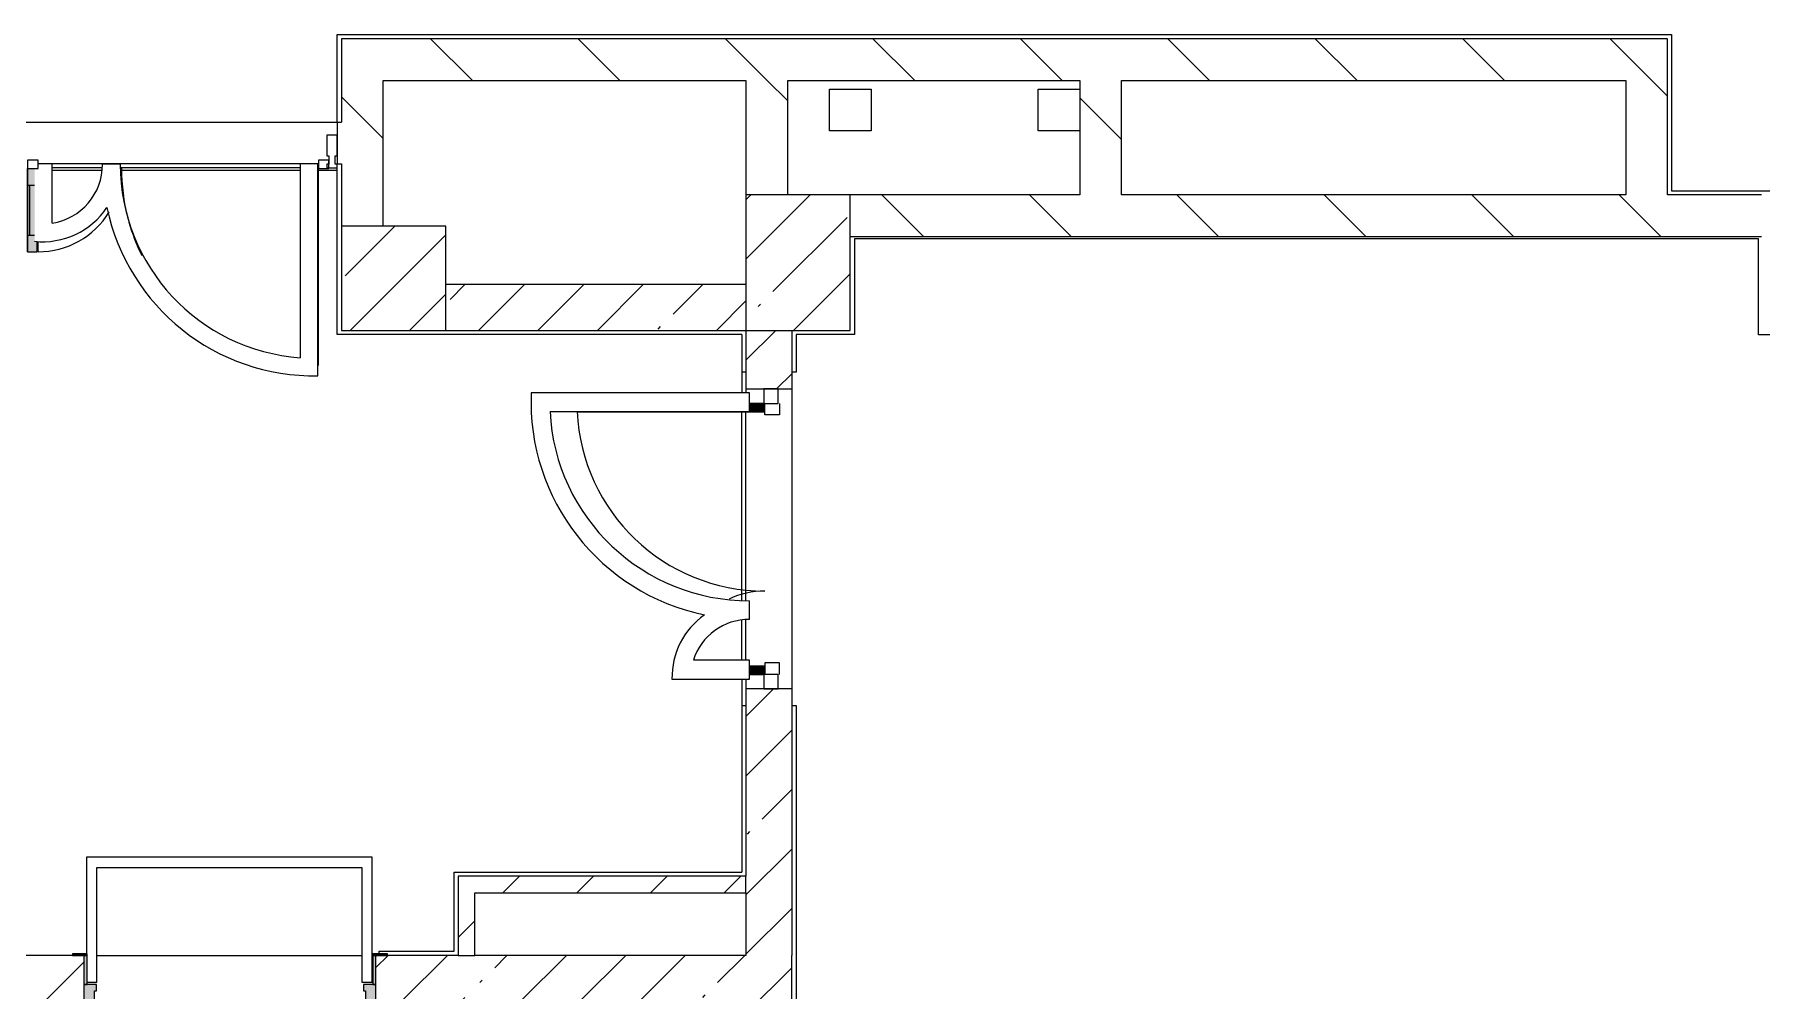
# Model space of a CAD drawing. Header units: millimetres. Extents: x -5524 to 188159, y -8553 to 29000.
# Drawn here: x 133217 to 141499, y 7732 to 12320 of the extents above; entities that cross this region are included whole.
import ezdxf

# ---------------------------------------------------------------- set-up
doc = ezdxf.new("R2010")
doc.units = ezdxf.units.MM
for name, color, linetype, lineweight, true_color in [('A-DETL-GENF-4', 7, 'Continuous', 5, 0xaaaaaa), ('A-DETL-GENF-5', 7, 'Continuous', 5, 0xe2e2e2), ('A-DOOR-3', 7, 'Continuous', 5, 0xaaaaaa), ('A-DOOR-4', 7, 'Continuous', 5, 0xe2e2e2), ('A-DOOR-FRAM-1', 7, 'Continuous', 5, 0xe2e2e2), ('A-DOOR-FRAM-2', 7, 'Continuous', 5, 0xaaaaaa), ('A-FLOR-2', 7, 'Continuous', 5, 0xaaaaaa)]:
    doc.layers.add(name, color=color, linetype=linetype, lineweight=lineweight, true_color=true_color)
for name, color, linetype, lineweight in [('A-GLAZ-CWMG-1', 7, 'Continuous', 5), ('A-WALL', 7, 'Continuous', 9), ('I-WALL-2', 7, 'Continuous', 5), ('S-COLS-2', 7, 'Continuous', 5)]:
    doc.layers.add(name, color=color, linetype=linetype, lineweight=lineweight)
pattern_1 = [(45, (61148.7, 0), (-285.1231, 285.1231), []), (45, (61433.8, 0), (-285.1231, 285.1231), [504.031, -100.806, 16.764, -84.042])]
pattern_2 = [(135, (61148.7, 0), (-353.5534, -353.5534), [])]
pattern_3 = [(45, (61148.7, 0), (-176.7767, 176.7767), [])]

# ---------------------------------------------------------------- blocks, each defined once
blk = doc.blocks.new('BSC_Колонна _Прямоугольная - 650х500-23287315-3_7_1_птичка')
at = {"layer": 'S-COLS-2'}
h = blk.add_hatch(dxfattribs=at)
h.set_pattern_fill('FP_83', color=256, style=0, pattern_type=2)
h.set_pattern_definition([(135, (11225, -75730), (-285.1231, -285.1231), []), (135, (11225, -75444.88), (-285.1231, -285.1231), [504.031, -100.806, 16.764, -84.042])])
h.paths.add_polyline_path([(325, -217), (325, 250), (-325, 250), (-325, -250), (325, -250)])
for p, q in [((325, 250), (-325, 250)), ((-325, 250), (-325, -250)), ((325, -250), (325, 250)), ((-325, -250), (325, -250))]:
    blk.add_line(p, q, dxfattribs=at)
blk = doc.blocks.new('BSC_Колонна _Прямоугольная - 500х500-V92-3_7_1_птичка')
at = {"layer": 'S-COLS-2'}
h = blk.add_hatch(dxfattribs=at)
h.set_pattern_fill('FP_84', color=256, style=0, pattern_type=2)
h.set_pattern_definition([(45, (-73790, -11150), (-285.1231, 285.1231), []), (45, (-73504.88, -11150), (-285.1231, 285.1231), [504.031, -100.806, 16.764, -84.042])])
h.paths.add_polyline_path([(-141.4, -250), (250, -250), (250, 250), (-250, 250), (-250, -250)])
for p, q in [((250, 250), (-250, 250)), ((-250, 250), (-250, -250)), ((250, -250), (250, 250)), ((-250, -250), (250, -250))]:
    blk.add_line(p, q, dxfattribs=at)
blk = doc.blocks.new('110_Дверь_СКБ_2Ст - Д-1 Лестничная клетка EIS60-24319353-3_7_1_птичка')
at = {"layer": 'A-DOOR-4'}
for points in [[(612.5, 1010), (612.5, 110), (662.5, 110), (662.5, 1010)], [(-631.1, 510), (-637.5, 510), (-637.5, 110), (-587.5, 110), (-587.5, 510)], [(712.5, 30), (697.5, 30), (697.5, -110), (712.5, -110)]]:
    blk.add_hatch(color=256, dxfattribs=at).paths.add_polyline_path(points)
h = blk.add_hatch(color=256, dxfattribs=at)
h.paths.add_polyline_path([(662.5, 110), (662.5, 60), (652.5, 60), (652.5, 30), (712.5, 30), (712.5, 110)])
h.paths.add_polyline_path([(-637.5, 110), (-687.5, 110), (-687.5, 30), (-627.5, 30), (-631.1, 60), (-637.5, 60)])
at = {"layer": 'A-DOOR-FRAM-1'}
for points in [[(-742.5, 118), (-742.5, 110), (-672.5, 110), (-672.5, 118)], [(697.5, 118), (697.5, 110), (767.5, 110), (767.5, 118)], [(-672.5, 30), (-687.5, 30), (-687.5, -110), (-672.5, -110)], [(-672.5, -110), (-742.5, -110), (-742.5, -118), (-672.5, -118)], [(697.5, -110), (697.5, -118), (767.5, -118), (767.5, -110)]]:
    blk.add_hatch(color=256, dxfattribs=at).paths.add_polyline_path(points)
at = {"layer": 'A-DOOR-3'}
for p, q in [((662.5, 1010), (612.5, 1010)), ((612.5, 1010), (612.5, 110)), ((662.5, 110), (662.5, 1010)), ((-637.5, 510), (-637.5, 110)), ((-587.5, 510), (-637.5, 510)), ((-587.5, 110), (-587.5, 510)), ((-637.5, 110), (-587.5, 110)), ((612.5, 110), (662.5, 110))]:
    blk.add_line(p, q, dxfattribs=at)
for centre, radius, start, end in [((662.5, 110), 900, 90, 180), ((-637.5, 110), 400, 360, 90)]:
    blk.add_arc(centre, radius, start, end, dxfattribs=at)
at = {"layer": 'A-DOOR-FRAM-2'}
for p, q in [((-672.5, 118), (-742.5, 118)), ((-742.5, 118), (-742.5, 110)), ((-742.5, 110), (-672.5, 110)), ((-637.5, 110), (-687.5, 110)), ((-687.5, 110), (-687.5, 30)), ((-672.5, 110), (-672.5, 118)), ((-637.5, 60), (-637.5, 110)), ((662.5, 110), (662.5, 60)), ((712.5, 110), (662.5, 110)), ((767.5, 118), (697.5, 118)), ((697.5, 118), (697.5, 110)), ((697.5, 110), (767.5, 110)), ((712.5, 30), (712.5, 110)), ((767.5, 110), (767.5, 118)), ((-687.5, 30), (-627.5, 30)), ((-672.5, 30), (-687.5, 30)), ((-687.5, 30), (-687.5, -110)), ((-672.5, -110), (-672.5, 30)), ((-627.5, 60), (-637.5, 60)), ((-627.5, 30), (-627.5, 60)), ((662.5, 60), (652.5, 60)), ((652.5, 60), (652.5, 30)), ((652.5, 30), (712.5, 30)), ((712.5, 30), (697.5, 30)), ((697.5, 30), (697.5, -110)), ((712.5, -110), (712.5, 30)), ((-672.5, -110), (-742.5, -110)), ((-742.5, -110), (-742.5, -118)), ((-742.5, -118), (-672.5, -118)), ((-687.5, -110), (-672.5, -110)), ((-672.5, -118), (-672.5, -110)), ((697.5, -110), (712.5, -110)), ((767.5, -110), (697.5, -110)), ((697.5, -110), (697.5, -118)), ((697.5, -118), (767.5, -118)), ((767.5, -118), (767.5, -110))]:
    blk.add_line(p, q, dxfattribs=at)
blk = doc.blocks.new('Прямоугольный импост - 50 x 70 мм-32306832-3_7_1_птичка')
at = {"layer": 'A-GLAZ-CWMG-1'}
for p, q in [((-70, 35), (0, 35)), ((-70, -35), (-70, 35)), ((0, 35), (0, -35)), ((0, -35), (-70, -35))]:
    blk.add_line(p, q, dxfattribs=at)
blk = doc.blocks.new('Дверь_Витражная_остекление_ - ДВН_ДАО_Главный вход_1200 в свету Д-22 _п_-32306833-3_7_1_птичка')
at = {"layer": 'A-DOOR-4'}
for points in [[(-610, -35), (-610, -30), (-650, -35), (-650, -103), (-611.7, -103), (-610, -87)], [(650, -87), (650, -30), (610, -35), (610, -103), (650, -103)]]:
    blk.add_hatch(color=256, dxfattribs=at).paths.add_polyline_path(points)
at = {"layer": 'A-DETL-GENF-4'}
for p, q in [((-650, 40), (-595, 40)), ((-595, 40), (-595, -30)), ((650, 40), (595, 40)), ((595, 40), (595, -30)), ((-610, -30), (-650, -30)), ((-595, -30), (-650, -30)), ((-650, -35), (-650, -103)), ((-610, -930), (-610, -30)), ((595, -30), (650, -30)), ((610, -30), (610, -103)), ((650, -30), (610, -30)), ((650, -103), (650, -35))]:
    blk.add_line(p, q, dxfattribs=at)
at = {"layer": 'A-DOOR-3'}
for p, q in [((-650, -103), (-650, -35)), ((650, -103), (650, -35))]:
    blk.add_line(p, q, dxfattribs=at)
for centre, radius, start, end in [((-650, -30), 900, 272.47677, 0), ((650, -30), 400, 180, 205.34539)]:
    blk.add_arc(centre, radius, start, end, dxfattribs=at)
blk = doc.blocks.new('Прямоугольный импост - 50 x 70 мм-32306835-3_7_1_птичка')
at = {"layer": 'A-GLAZ-CWMG-1'}
for p, q in [((0, 35), (-70, 35)), ((-70, 35), (-70, -35)), ((0, -35), (0, 35)), ((-70, -35), (0, -35))]:
    blk.add_line(p, q, dxfattribs=at)
blk = doc.blocks.new('Дверь_Витражная_остекление_ - В-18-32468702-3_7_1_птичка')
at = {"layer": 'A-DETL-GENF-5'}
blk.add_hatch(color=256, dxfattribs=at).paths.add_polyline_path([(689.5, 420), (677.5, 420), (677.5, 369.7), (689.5, 369.5), (689.5, 20), (722.5, 20), (722.5, 420)])
at = {"layer": 'A-DETL-GENF-4'}
for p, q in [((-672.5, 965), (-672.5, 20)), ((-672.5, 965), (-672.5, 20)), ((722.5, 420), (677.5, 420)), ((677.5, 420), (677.5, 369.7)), ((722.5, 420), (677.5, 420)), ((677.5, 420), (677.5, 369.7)), ((722.5, 420), (722.5, 20)), ((722.5, 20), (722.5, 420)), ((722.5, 340), (689.5, 340)), ((712.5, 340), (712.5, 100)), ((722.5, 100), (689.5, 100))]:
    blk.add_line(p, q, dxfattribs=at)
at = {"layer": 'A-DOOR-3'}
for p, q in [((-672.5, 965), (-672.5, 20)), ((672.5, 420), (672.5, 369.8)), ((-672.5, 20), (-722.5, 20)), ((-722.5, 20), (-722.5, -20)), ((-672.5, -20), (-672.5, 20)), ((722.5, 20), (672.5, 20)), ((672.5, 20), (672.5, -20)), ((722.5, -20), (722.5, 20)), ((-722.5, -20), (-672.5, -20)), ((672.5, -20), (722.5, -20))]:
    blk.add_line(p, q, dxfattribs=at)
for centre, radius, start, end in [((-672.5, 20), 945, 15.85424, 26.17307), ((672.5, 20), 400, 90, 148.53811), ((-672.5, 20), 945, 360, 14.43128), ((672.5, 20), 400, 177.03782, 180)]:
    blk.add_arc(centre, radius, start, end, dxfattribs=at)
blk = doc.blocks.new('Прямоугольный импост - Импост структурный с накладкой - 160мм Темный-33326242-3_7_1_птичка')
at = {"layer": 'A-GLAZ-CWMG-1'}
for p, q in [((0, 140), (-50, 140)), ((-50, 140), (-50, 40)), ((0, 40), (0, 140)), ((-50, 40), (-40, 40)), ((-40, 0), (-50, 0)), ((-50, 0), (-50, -17)), ((-40, 40), (-40, 0)), ((-10, 0), (-10, 40)), ((-10, 40), (0, 40)), ((0, 0), (-10, 0)), ((0, -17), (0, 0)), ((-50, -17), (0, -17))]:
    blk.add_line(p, q, dxfattribs=at)

msp = doc.modelspace()

# ---------------------------------------------------------------- hatches: boundary and pattern name
at = {"layer": 'I-WALL-2'}
h = msp.add_hatch(dxfattribs=at)
h.set_pattern_fill('FP_60', color=256, style=0, pattern_type=2)
h.set_pattern_definition(pattern_2)
h.paths.add_polyline_path([(140390.5, 12100), (140848.7, 12100), (140848.7, 12300), (134688.7, 12300), (134688.7, 12100), (138526.1, 12100)])
h = msp.add_hatch(dxfattribs=at)
h.set_pattern_fill('FP_60', color=256, style=0, pattern_type=2)
h.set_pattern_definition(pattern_2)
h.paths.add_polyline_path([(141048.7, 11550), (141048.7, 12300), (140848.7, 12300), (140848.7, 11550)])
h = msp.add_hatch(dxfattribs=at)
h.set_pattern_fill('FP_60', color=256, style=0, pattern_type=2)
h.set_pattern_definition(pattern_2)
h.paths.add_polyline_path([(134688.7, 11400), (134888.7, 11400), (134888.7, 12100), (134688.7, 12100), (134688.7, 11700)])
h = msp.add_hatch(dxfattribs=at)
h.set_pattern_fill('FP_60', color=256, style=0, pattern_type=2)
h.set_pattern_definition(pattern_2)
h.paths.add_polyline_path([(136628.7, 11550), (136828.7, 11550), (136828.7, 12100), (136628.7, 12100)])
h = msp.add_hatch(dxfattribs=at)
h.set_pattern_fill('FP_60', color=256, style=0, pattern_type=2)
h.set_pattern_definition(pattern_2)
h.paths.add_polyline_path([(138429.2, 11550), (138429.2, 12100), (138229.2, 12100), (138229.2, 11550)])
h = msp.add_hatch(dxfattribs=at)
h.set_pattern_fill('FP_60', color=256, style=0, pattern_type=2)
h.set_pattern_definition(pattern_2)
h.paths.add_polyline_path([(129798.7, 11700), (129902.7, 11700), (129902.7, 11900), (129798.7, 11900), (129798.7, 11799.5)])
h.paths.add_polyline_path([(131382.7, 11700), (131458.7, 11700), (131458.7, 11900), (131382.7, 11900), (131382.7, 11799.5)])
h.paths.add_polyline_path([(131978.7, 11700), (131978.7, 11900), (131958.7, 11900), (131958.7, 11700)])
h.paths.add_polyline_path([(134688.7, 11700), (134688.7, 11900), (134668.7, 11900), (134668.7, 11700)])
h = msp.add_hatch(dxfattribs=at)
h.set_pattern_fill('FP_60', color=256, style=0, pattern_type=2)
h.set_pattern_definition(pattern_2)
h.paths.add_polyline_path([(141498.7, 11350), (141498.7, 11550), (137128.7, 11550), (137128.7, 11350), (140390.5, 11350)])
h = msp.add_hatch(dxfattribs=at)
h.set_pattern_fill('FP_57', color=256, style=0, pattern_type=2)
h.set_pattern_definition(pattern_1)
h.paths.add_polyline_path([(136628.7, 10900), (136628.7, 11120), (135188.7, 11120), (135188.7, 10900)])
h = msp.add_hatch(dxfattribs=at)
h.set_pattern_fill('FP_57', color=256, style=0, pattern_type=2)
h.set_pattern_definition(pattern_1)
h.paths.add_polyline_path([(136661.7, 7900), (136848.7, 7900), (136848.7, 9179), (136628.7, 9179), (136628.7, 7900)])
h.paths.add_polyline_path([(136628.7, 10619), (136848.7, 10619), (136848.7, 10900), (136628.7, 10900)])
h = msp.add_hatch(dxfattribs=at)
h.set_pattern_fill('FP_62', color=256, style=0, pattern_type=2)
h.set_pattern_definition(pattern_3)
h.paths.add_polyline_path([(135328.7, 7900), (135328.7, 8280), (135248.7, 8280), (135248.7, 7900)])
h = msp.add_hatch(dxfattribs=at)
h.set_pattern_fill('FP_62', color=256, style=0, pattern_type=2)
h.set_pattern_definition(pattern_3)
h.paths.add_polyline_path([(136628.7, 8200), (136628.7, 8280), (135328.7, 8280), (135328.7, 8200)])
h = msp.add_hatch(dxfattribs=at)
h.set_pattern_fill('FP_57', color=256, style=0, pattern_type=2)
h.set_pattern_definition(pattern_1)
h.paths.add_polyline_path([(134908.7, 7680), (136628.7, 7680), (136628.7, 7900), (134853.7, 7900), (134853.7, 7680)])
h.paths.add_polyline_path([(133398.7, 7680), (133453.7, 7680), (133453.7, 7900), (133008.7, 7900), (133008.7, 7680), (133228.7, 7680)])
h = msp.add_hatch(dxfattribs=at)
h.set_pattern_fill('FP_57', color=256, style=0, pattern_type=2)
h.set_pattern_definition(pattern_1)
h.paths.add_polyline_path([(136661.7, 120), (136848.7, 120), (136848.7, 350), (136628.7, 350), (136628.7, 120)])
h.paths.add_polyline_path([(136661.7, 1150), (136848.7, 1150), (136848.7, 3550), (136628.7, 3550), (136628.7, 1150)])
h.paths.add_polyline_path([(136628.7, 4050), (136848.7, 4050), (136848.7, 7900), (136628.7, 7900), (136628.7, 4279.6)])

# ---------------------------------------------------------------- linework, layer by layer
at = {"layer": 'A-FLOR-2'}
for p, q in [((134668.7, 11900), (134668.7, 12320)), ((134668.7, 12320), (141067.7, 12320)), ((141067.7, 12320), (141067.7, 11570)), ((137029.2, 12057), (137229.2, 12057)), ((137029.2, 11857), (137029.2, 12057)), ((137229.2, 12057), (137229.2, 11857)), ((138029.2, 12057), (138229.2, 12057)), ((138029.2, 11857), (138029.2, 12057)), ((137229.2, 11857), (137029.2, 11857)), ((138229.2, 11857), (138029.2, 11857)), ((133301.4, 11700), (133233.7, 11700)), ((133301.4, 11413.8), (133301.4, 11700)), ((133540.9, 11680), (133301.4, 11680)), ((133627.4, 11697.2), (133542.7, 11697.2)), ((134491, 11680), (133628.3, 11680)), ((134575.7, 11700), (134491, 11700)), ((134491, 11700), (134491, 10768.9)), ((134575.7, 10681.9), (134575.7, 11700)), ((134668.7, 10880), (134668.7, 11680)), ((134668.7, 11669), (134668.7, 11680)), ((133301.4, 11669), (133539.8, 11669)), ((133629, 11669), (134491, 11669)), ((134575.7, 11669), (134668.7, 11669)), ((141067.7, 11570), (144699.2, 11570)), ((141484.7, 11340), (137149.7, 11340)), ((137149.7, 11340), (137149.7, 10880)), ((141484.7, 10879), (141484.7, 11340)), ((136608.7, 10880), (134668.7, 10880)), ((136608.7, 10880), (136608.7, 10600.7)), ((137149.7, 10880), (136869.7, 10880)), ((136869.7, 10880), (136869.7, 10700)), ((145608.7, 10879), (141484.7, 10879)), ((136628.7, 10700), (136608.7, 10700)), ((136869.7, 10700), (136848.7, 10700)), ((136645.7, 10600.7), (135598.6, 10600.7)), ((136645.7, 10510.7), (136645.7, 10600.7)), ((135688.8, 10510.7), (136645.7, 10510.7)), ((136608.7, 9604.5), (136608.7, 10510.7)), ((136645.7, 9512.6), (136645.7, 9602.6)), ((136608.7, 9316.6), (136608.7, 9509.1)), ((136645.7, 9316.6), (136376.3, 9316.6)), ((136645.7, 9226.6), (136645.7, 9316.6)), ((136273.8, 9226.6), (136645.7, 9226.6)), ((136608.7, 9226.6), (136608.7, 8300)), ((136608.7, 9100), (136628.7, 9100)), ((136848.7, 9100), (136869.7, 9100)), ((136869.7, 9100), (136869.7, 4070)), ((134835.6, 8371.9), (133465.6, 8371.9)), ((133465.6, 8371.9), (133465.6, 7908)), ((134835.6, 7771.9), (134835.6, 8371.9)), ((133515.6, 7771.9), (133515.6, 8321.9)), ((133515.6, 8321.9), (134785.6, 8321.9)), ((134785.6, 8321.9), (134785.6, 7771.9)), ((135228.7, 7920), (135228.7, 8300)), ((135228.7, 8300), (136608.7, 8300)), ((134868.7, 7908), (134868.7, 7920)), ((134868.7, 7920), (135228.7, 7920)), ((133468.7, 7771.9), (133515.6, 7771.9)), ((134785.6, 7771.9), (134835.6, 7771.9))]:
    msp.add_line(p, q, dxfattribs=at)
for centre, radius, start, end in [((133255.6, 11697.2), 287, 279.17366, 0), ((134558.1, 11697.2), 930.7, 180, 265.86869), ((133255.6, 11697.2), 371.7, 263.98747, 326.07537), ((134558.1, 11697.2), 1015.4, 191.7891, 270.99569), ((136642.7, 10557.6), 1045, 177.63591, 258.21594), ((136642.7, 10557.6), 955, 182.81459, 270.17999), ((136642.7, 9233.6), 369, 125.33508, 181.08444), ((136642.7, 9233.6), 279, 89.3839, 162.68951)]:
    msp.add_arc(centre, radius, start, end, dxfattribs=at)
at = {"layer": 'A-WALL'}
for p, q in [((136628.7, 8200), (136628.7, 8280)), ((135248.7, 7900), (135328.7, 7900))]:
    msp.add_line(p, q, dxfattribs=at)
at = {"layer": 'I-WALL-2'}
for p, q in [((141048.7, 12300), (134688.7, 12300)), ((134688.7, 12300), (134688.7, 11900)), ((141048.7, 11550), (141048.7, 12300)), ((134888.7, 12100), (136628.7, 12100)), ((134888.7, 11400), (134888.7, 12100)), ((136628.7, 12100), (136628.7, 11550)), ((136828.7, 11550), (136828.7, 12100)), ((136828.7, 12100), (138229.2, 12100)), ((138229.2, 12100), (138229.2, 11550)), ((138429.2, 12100), (140848.7, 12100)), ((138429.2, 11550), (138429.2, 12100)), ((140848.7, 12100), (140848.7, 11550)), ((131958.7, 11900), (134688.7, 11900)), ((134668.7, 11900), (134668.7, 11700)), ((134491, 11700), (133301.4, 11700)), ((134658.7, 11700), (134688.7, 11700)), ((134688.7, 11700), (134688.7, 11400)), ((138229.2, 11550), (137128.7, 11550)), ((140848.7, 11550), (138429.2, 11550)), ((141498.7, 11550), (141048.7, 11550)), ((137128.7, 11350), (141498.7, 11350)), ((136628.7, 11120), (135188.7, 11120)), ((135188.7, 10900), (136628.7, 10900)), ((136628.7, 10900), (136628.7, 10600.7)), ((136848.7, 10900), (136848.7, 7900)), ((136628.7, 10619), (136848.7, 10619)), ((136628.7, 9603.5), (136628.7, 10510.7)), ((136628.7, 9316.6), (136628.7, 9511)), ((136628.7, 9226.6), (136628.7, 8280)), ((136848.7, 9179), (136628.7, 9179)), ((135248.7, 8280), (135248.7, 7900)), ((136628.7, 8280), (135248.7, 8280)), ((135328.7, 7900), (135328.7, 8200)), ((135328.7, 8200), (136628.7, 8200)), ((136628.7, 8200), (136628.7, 7900)), ((133398.7, 7900), (133008.7, 7900)), ((133515.6, 7900), (134785.6, 7900)), ((135248.7, 7900), (134908.7, 7900)), ((136628.7, 7900), (135328.7, 7900)), ((136848.7, 4050), (136848.7, 7900))]:
    msp.add_line(p, q, dxfattribs=at)

# ---------------------------------------------------------------- block references
at = {"layer": 'A-DOOR-3'}
for name, p, rotation in [('Дверь_Витражная_остекление_ - В-18-32468702-3_7_1_птичка', (133906.2, 11697), 180), ('Дверь_Витражная_остекление_ - ДВН_ДАО_Главный вход_1200 в свету Д-22 _п_-32306833-3_7_1_птичка', (136748.7, 9899), 269.9999999999994), ('110_Дверь_СКБ_2Ст - Д-1 Лестничная клетка EIS60-24319353-3_7_1_птичка', (134166.2, 7790), 180)]:
    msp.add_blockref(name, p, dxfattribs=dict(at, rotation=rotation))
at = {"layer": 'A-GLAZ-CWMG-1'}
msp.add_blockref('Прямоугольный импост - Импост структурный с накладкой - 160мм Темный-33326242-3_7_1_птичка', (134668.7, 11697), dxfattribs=at)
at = {"layer": 'A-GLAZ-CWMG-1', "rotation": 89.99999999999942}
msp.add_blockref('Прямоугольный импост - 50 x 70 мм-32306835-3_7_1_птичка', (136748.7, 10619), dxfattribs=at)
at = {"layer": 'A-GLAZ-CWMG-1', "extrusion": (0, 0, -1), "rotation": 270.0000000000006}
msp.add_blockref('Прямоугольный импост - 50 x 70 мм-32306832-3_7_1_птичка', (-136748.7, 9179), dxfattribs=at)
at = {"layer": 'S-COLS-2', "rotation": 270.0000000000007}
msp.add_blockref('BSC_Колонна _Прямоугольная - 650х500-23287315-3_7_1_птичка', (136878.7, 11225), dxfattribs=at)
at = {"layer": 'S-COLS-2'}
msp.add_blockref('BSC_Колонна _Прямоугольная - 500х500-V92-3_7_1_птичка', (134938.7, 11150), dxfattribs=at)

doc.saveas('drawing.dxf')
